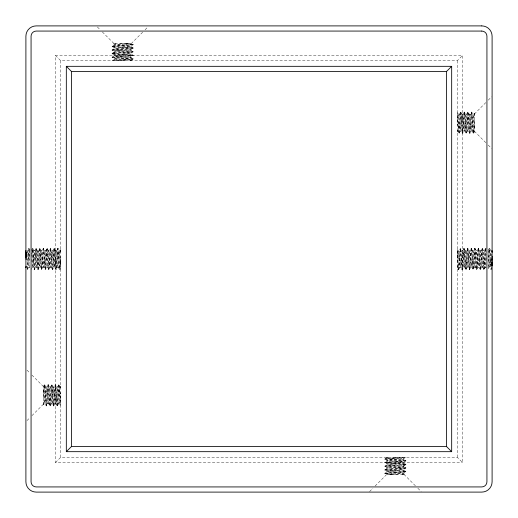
<?xml version="1.0" encoding="UTF-8"?>
<svg xmlns="http://www.w3.org/2000/svg" width="518" height="518" viewBox="0 0 518 518"><rect width="100%" height="100%" fill="white"/><g stroke="black" fill="none" stroke-linecap="round" stroke-linejoin="round"><path stroke-width="0.39" stroke-dasharray="2.59 1.94" d="M130.814 60.638L133.204 59.201L133.132 58.774L130.458 57.453L114.724 56.125L114.031 55.86L114.038 54.927L130.432 53.335L133.23 51.599L129.947 50.149L114.355 48.822L114.038 47.624L130.827 46.031L133.23 44.723L131.986 43.642L113.267 43.642L115.935 44.438L131.132 45.765L131.073 46.957L114.743 48.42L112.05 50.071L114.53 51.476L130.95 52.933L131.203 54.131L115.145 55.594L112.024 57.375C117.599 60.988 125.744 58.068 131.216 60.638M387.186 457.362L384.796 458.799L384.868 459.226L387.542 460.547L403.276 461.875L403.969 462.14L403.962 463.073L387.568 464.665L384.77 466.401L388.053 467.851L403.645 469.178L403.962 470.376L387.173 471.969L384.77 473.277L386.014 474.358L404.733 474.358L402.065 473.562L386.868 472.235L386.927 471.043L403.257 469.58L405.95 467.929L403.47 466.524L387.05 465.067L386.797 463.869L402.855 462.406L405.976 460.625C400.401 457.012 392.255 459.932 386.784 457.362M129.183 43.642L114.569 44.833L112.05 46.549L114.692 47.889L130.426 49.216L131.229 49.482L131.151 50.544L114.931 52.007L112.011 53.723L115.171 55.193L130.821 56.52L131.229 57.718L115.372 59.175L112.024 60.638L133.204 58.903M388.817 474.358L403.431 473.167L405.95 471.451L403.308 470.111L387.574 468.784L386.771 468.518L386.849 467.456L403.069 465.993L405.989 464.277L402.829 462.807L387.179 461.48L386.771 460.282L402.628 458.825L405.976 457.362L384.796 459.097M125.978 60.638L114.556 59.712L114.089 59.576L114.018 58.515L130.614 56.922L133.236 55.251L130.633 53.866L114.245 52.402L114.077 51.211C120.144 49.365 128.354 52.072 133.178 47.947L130.173 46.562L114.064 45.098L114.018 44.036L116.071 43.642M401.929 474.358L403.982 473.964L403.936 472.902L387.827 471.438L384.822 470.053C389.646 465.928 397.856 468.635 403.923 466.789L403.755 465.598L387.367 464.134L384.764 462.749L387.386 461.078L403.982 459.485L403.91 458.424L403.444 458.288L392.022 457.362M112.05 46.251L133.178 47.947L133.171 48.375L131.578 48.634L112.05 50.071M405.95 471.749L384.822 470.053L384.829 469.625L386.422 469.366L405.95 467.929M133.178 47.947L112.043 49.773L133.068 51.729L112.011 53.425L133.236 55.251L112.179 56.948M384.822 470.053L405.957 468.227L384.932 466.271L405.989 464.575L384.764 462.749L405.821 461.052M31.715 261.668L32.789 248.394L34.175 251.211L35.535 267.1L35.671 267.553L36.759 267.599C38.688 261.525 35.91 253.334 40.054 248.439L41.369 250.977L43 267.592L43.946 267.605L44.218 266.757L45.442 251.761L46.885 248.413L48.562 250.783L50.052 267.346L51.276 267.521L52.771 251.088L54.15 248.387L55.892 251.314L57.245 267.178L57.381 267.579L58.469 267.586L59.958 251.347L60.638 249.637L60.094 250.634M43.642 398.109L44.723 384.77L46.16 387.982L47.488 403.606L48.686 403.969L50.278 387.211L51.897 384.77L53.335 387.568L54.662 403.302L54.927 403.962L55.86 403.969L57.582 386.933L59.201 384.796L60.638 387.186M60.638 256.261L59.531 269.567L58.197 266.932L56.838 251.029L56.702 250.492L55.62 250.395L54.448 248.387L52.972 268.039L52.402 269.574L50.868 266.271L49.514 250.602L48.291 250.518L46.795 267.003L45.137 269.613L43.674 266.569L42.321 250.751L41.097 250.44L39.608 266.764L37.872 269.613L36.487 266.835L35.127 250.939L34.991 250.459L33.903 250.401L32.414 266.485L31.041 269.496M474.358 119.891L473.277 133.23L471.84 130.018L470.512 114.394L469.314 114.031L467.722 130.789L466.103 133.23L464.665 130.432L463.338 114.698L463.073 114.038L462.14 114.031L460.418 131.067L458.799 133.204L457.362 130.814M488.202 261.402L488.973 249.469L489.542 248.387L490.74 250.421L489.115 266.958L487.794 269.548M31.727 255.957L32.226 249.313L32.789 248.394L34.538 269.6L32.822 266.511L31.734 252.68M43.642 392.638L44.16 385.612L44.723 384.77L46.549 405.95L47.889 403.308L49.482 386.771L50.544 386.849L50.68 387.347L52.273 403.982L53.866 387.367L55.251 384.764L56.922 387.386L58.515 403.982L59.576 403.91L59.712 403.444L60.638 392.022M60.638 261.739L60.101 268.874L59.531 269.567L57.783 248.387L59.415 250.816L60.638 265.553M474.358 125.362L473.84 132.388L473.277 133.23L471.451 112.05L470.111 114.692L468.518 131.229L467.456 131.151L467.32 130.653L465.727 114.018L464.134 130.633L462.749 133.236L461.078 130.614L459.485 114.018L458.424 114.089L458.288 114.556L457.362 125.978M486.266 257.699L485.45 267.204L483.864 269.574L482.329 266.271L480.969 250.602L479.752 250.518L478.256 267.003L476.599 269.613L475.135 266.569L473.782 250.751L472.558 250.44L471.069 266.764L469.334 269.613L467.948 266.835L466.589 250.939L466.453 250.459L465.365 250.401C463.422 256.481 466.2 264.62 462.069 269.574L460.755 267.061L459.123 250.401L458.041 250.563L457.362 257.349M488.196 266.291L489.542 248.387L491.427 269.509M490.74 259.706L489.931 267.586L488.843 267.579L488.707 267.178L488.209 262.25M491.012 255.737L491.148 253.962M29.791 253.697L28.749 266.815L27.409 269.541L27.143 268.978M27.26 252.713L27.525 250.731L28.859 248.387L29.973 249.767M457.362 267.599L458.851 251.515L460.321 248.387L461.972 250.932L463.468 267.45L464.691 267.437L466.181 250.913L467.883 248.413L469.302 251.541L470.661 267.314L471.879 267.534L473.374 251.139L474.715 248.439C478.755 253.386 476.178 261.448 477.985 267.566L479.208 267.236L480.568 251.398L482.277 248.4L483.689 251.023L485.042 266.925L485.314 267.586L486.266 267.605L484.498 250.414L483.417 250.427L483.281 250.841L481.921 266.712L480.529 269.6L478.8 266.887L477.447 250.984L477.311 250.472L476.223 250.395L474.728 266.427L473.264 269.613L471.607 267.107L470.117 250.576L468.894 250.544L467.404 267.048L465.701 269.6L464.283 266.511L462.924 250.718L461.706 250.453C459.906 256.552 462.49 264.672 458.436 269.548L457.362 267.696M491.394 267.702L490.993 269.567L489.659 266.932L488.163 250.492M27.247 268.952L28.859 248.387L29.804 259.887M60.638 393.123L60.638 394.276M457.362 124.877L457.362 123.724M38.306 269.392L40.054 248.439L41.803 269.613L40.151 267.107L38.52 250.401L37.568 250.408L37.296 251.146L35.943 267.048L34.538 269.6M469.768 269.392L471.38 248.478L472.83 250.977L474.462 267.592L475.407 267.605L475.679 266.757L476.903 251.761L478.347 248.413L480.024 250.783L481.649 267.605L482.737 267.521L482.873 266.997L484.226 251.088L485.612 248.387L486.046 248.634L486.318 250.764M475.012 248.446L473.264 269.613L471.516 248.439C467.372 253.334 470.15 261.525 468.214 267.599L467.132 267.553L466.996 267.1L465.637 251.211L464.251 248.394L463.817 248.569L463.552 250.582L462.069 269.574L460.321 248.387L458.572 269.535L457.362 254.746M457.362 256.151L457.362 254.992M34.674 269.451L36.292 248.523L37.84 251.541L39.336 267.605L40.417 267.534L40.553 267.042L41.913 251.139L43.253 248.439C47.3 253.38 44.736 261.435 46.529 267.566L47.747 267.236L49.106 251.398L50.518 248.394L52.227 251.023L53.717 267.489L54.804 267.605L55.899 269.541L56.332 269.548L57.653 266.958L59.149 250.498L60.23 250.395L60.638 252.447M466.135 269.451L467.883 248.413L469.632 269.613M38.17 269.613L36.422 248.413L35.852 249.19L34.24 269.6L34.104 269.172L32.492 248.4M43.551 248.446L41.803 269.613L43.272 266.427L44.762 250.395L45.849 250.472L45.985 250.984L47.339 266.887L49.068 269.6L50.46 266.712L51.955 250.427L53.173 250.783L54.804 267.605L56.294 251.696L57.783 248.387L56.035 269.548M457.362 253.127L457.362 250.466M467.45 248.517L465.701 269.6L463.953 248.4M44.289 384.926L43.642 386.014L43.642 404.733L44.438 402.065L45.765 386.868L46.957 386.927L48.42 403.257L50.071 405.95L51.476 403.47L52.933 387.05L54.131 386.797L55.594 402.855L57.375 405.976C60.988 400.401 58.068 392.255 60.638 386.784M473.711 133.074L474.358 131.986L474.358 113.267L473.562 115.935L472.235 131.132L471.043 131.073L469.58 114.743L467.929 112.05L466.524 114.53L465.067 130.95L463.869 131.203L462.406 115.145L460.625 112.024C457.012 117.599 459.932 125.744 457.362 131.216M462.503 269.496L464.251 248.394L465.999 269.6M50.201 405.872L51.897 384.77M467.799 112.128L466.103 133.23M58.774 384.868L57.077 405.976M459.226 133.132L460.923 112.024M463.817 248.569L462.516 251.191L461.026 267.547L459.803 267.282L458.449 251.483L457.362 248.996M39.621 248.478L37.872 269.613L36.124 248.413M471.082 248.478L469.334 269.613L467.586 248.413M27.409 269.541L29.157 248.387L29.83 255.011M458.87 269.541L460.619 248.387L462.367 269.574M52.273 403.982L51.211 403.923L51.075 403.464L49.747 387.768L48.375 384.829L46.549 405.95L44.969 403.91L43.642 388.817M465.727 114.018L466.789 114.077L466.925 114.536L468.253 130.232L469.625 133.171L471.451 112.05L473.031 114.089L474.358 129.183M48.245 384.829L47.682 386.409L46.251 405.95M469.755 133.171L470.318 131.591L471.749 112.05M52.402 269.574L54.15 248.387L55.899 269.541M483.864 269.574L485.612 248.387L486.285 254.681M47.183 248.413L45.435 269.613L43.687 248.478M478.645 248.413L476.897 269.613L475.148 248.478M27.26 254.208L28.341 267.282L29.565 267.547L29.701 267.081M43.642 401.929L44.036 403.982L45.098 403.936L46.562 387.827L47.947 384.822L48.375 384.829L50.071 405.95M474.358 116.071L473.964 114.018L472.902 114.064L471.438 130.173L470.053 133.178L469.625 133.171L467.929 112.05M48.77 269.6L50.518 248.394L52.266 269.496M480.231 269.6L481.98 248.394L483.728 269.496M43.642 403.451L43.642 402.758M474.358 114.549L474.358 115.242M50.816 248.4L49.068 269.6L47.319 248.517M482.277 248.4L480.529 269.6L478.781 248.517M60.638 250.926L60.638 251.619M58.903 384.796L60.638 405.976L59.175 402.628L57.718 386.771L56.52 387.179L55.193 402.829L53.723 405.989L52.137 403.749M459.097 133.204L457.362 112.024L458.825 115.372L460.282 131.229L461.48 130.821L462.807 115.171L464.277 112.011L465.863 114.251M457.362 267.275L457.634 266.537M45.137 269.613L46.885 248.413L48.634 269.451M476.599 269.613L478.347 248.413L480.095 269.451M485.91 248.387L484.162 269.574L482.413 248.569M31.19 250.563L32.356 248.569M35.988 248.517L34.719 250.913L33.094 267.599L32.006 267.45L31.734 265.779M59.965 269.509L60.638 268.363M488.027 250.427L489.245 248.387L490.727 268L491.291 269.567M131.222 43.642L142.871 31.999M145.085 29.779L147.863 27.007M27.007 420.61L29.779 417.832M31.999 415.617L43.642 403.969M55.471 462.529L60.638 457.362L457.362 457.362L462.529 462.529L462.529 55.471L55.471 55.471L55.471 462.529L462.529 462.529M55.471 55.471L60.638 60.638L457.362 60.638L462.529 55.471M474.358 114.031L486.001 102.383M488.221 100.168L491.543 96.834M369.58 491.543L372.915 488.221M375.129 486.001L386.778 474.358M112.011 53.425L114.251 52.137M403.749 465.863L405.989 464.575M115.242 43.642L114.549 43.642M402.758 474.358L403.451 474.358M123.724 60.638L124.877 60.638M394.276 457.362L393.123 457.362M133.23 44.418L112.121 46.115M384.77 473.581L405.879 471.885M131.19 60.373L129.914 60.638M386.81 457.627L388.086 457.362M133.074 52.027L112.011 53.723L133.243 55.549L112.179 57.245L133.204 59.201L113.669 60.638M384.926 465.973L405.989 464.277L384.757 462.451L405.821 460.755L384.796 458.799L404.331 457.362M126.016 43.907L127.616 43.642M390.384 474.358L391.984 474.093M122.617 43.79L123.549 43.642M394.451 474.358L395.383 474.21M470.053 133.178L468.227 112.043L466.271 133.068L464.575 112.011L462.749 133.236L461.052 112.179M47.947 384.822L49.773 405.957L51.729 384.932L53.425 405.989L55.251 384.764L56.948 405.821M29.565 267.547L27.661 250.401M119.891 43.642L133.23 44.723L112.05 46.549L133.171 48.245M466.453 250.459L465.501 250.57M34.991 250.459L34.039 250.57M398.109 474.358L384.77 473.277L405.95 471.451L384.829 469.755M125.362 43.642L133.074 44.289M392.638 474.358L384.926 473.711M112.128 50.201L133.23 51.897M405.872 467.799L384.77 466.103M133.132 58.774L112.024 57.077M384.868 459.226L405.976 460.923M97.39 27.007L100.168 29.779M102.383 31.999L114.031 43.642M403.969 474.358L415.617 486.001M417.832 488.221L421.166 491.543M474.358 131.222L486.001 142.871M488.221 145.085L491.543 148.42M27.007 370.137L29.779 372.915M31.999 375.129L43.642 386.778M55.756 250.621L55.212 252.486L54.125 266.369L52.7 269.574L50.952 248.569M54.448 248.387L56.197 269.535L58.081 248.387L58.217 248.698L59.829 269.567M473.581 133.23L471.885 112.121M44.418 384.77L46.115 405.879M457.627 131.19L457.362 129.914M60.373 386.81L60.638 388.086M471.218 248.439L472.966 269.613L474.851 248.478L476.463 269.392M39.756 248.439L41.505 269.613L43.389 248.478L45.001 269.392M458.734 269.548L457.511 252.376M465.973 133.074L464.277 112.011L462.451 133.243L460.755 112.179L458.799 133.204L457.362 113.669M52.027 384.926L53.723 405.989L55.549 384.757L57.245 405.821L59.201 384.796L60.638 404.331M474.093 126.016L474.358 127.616M43.642 390.384L43.907 391.984M474.21 122.617L474.358 123.549M60.489 258.994L60.638 259.919M60.366 262.309L60.638 263.992M43.642 394.451L43.79 395.383M491.284 254.513L491.375 255.737M457.362 60.638L457.362 457.362M60.638 60.638L60.638 457.362"/><path stroke-width="0.78" d="M491.841 261.04L492.1 256.261M492.1 261.739L491.828 266.064M25.9 257.349L26.172 253.69M25.9 256.151L25.9 254.992M25.9 253.127L25.9 250.466M492.1 250.926L492.1 252.447M25.9 267.275L26.172 266.537L25.9 267.599M66.323 451.677L71.484 446.516L446.516 446.516L451.677 451.677L451.677 66.323L66.323 66.323L66.323 451.677L451.677 451.677M66.323 66.323L71.484 71.484L446.516 71.484L451.677 66.323M492.1 251.619L491.828 250.628M491.951 258.994L492.1 259.919M492.1 263.992L491.828 262.309L492.1 265.553M26.049 252.376L26.153 253.949M25.9 254.746L26.172 259.589M446.516 71.484L446.516 446.516M71.484 71.484L71.484 446.516M481.766 25.9L36.234 25.9A10.334 10.334 0 0 0 25.9 36.234L25.9 481.766A10.334 10.334 0 0 0 36.234 492.1L481.766 492.1A10.334 10.334 0 0 0 492.1 481.766L492.1 36.234A10.334 10.334 0 0 0 481.766 25.9M481.766 31.067L36.234 31.067A5.167 5.167 0 0 0 31.067 36.234L31.067 481.766A5.167 5.167 0 0 0 36.234 486.933L481.766 486.933A5.167 5.167 0 0 0 486.933 481.766L486.933 36.234A5.167 5.167 0 0 0 481.766 31.067"/></g></svg>
